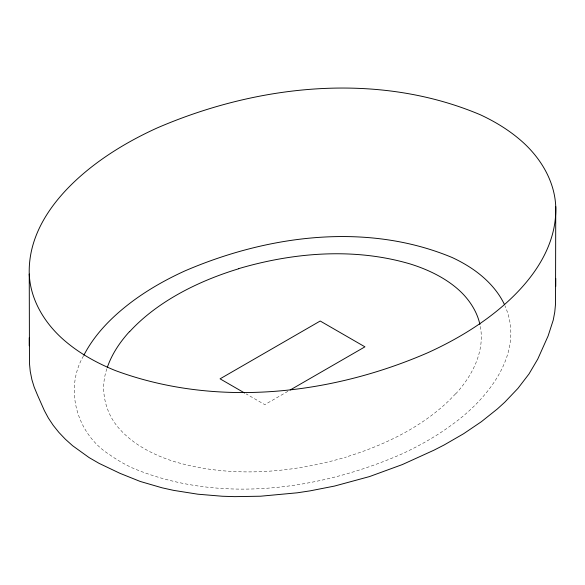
<?xml version="1.0" encoding="UTF-8"?>
<svg xmlns="http://www.w3.org/2000/svg" width="585" height="585" viewBox="0 0 585 585"><rect width="100%" height="100%" fill="white"/><g stroke="black" fill="none" stroke-linecap="round" stroke-linejoin="round"><path stroke-width="0.44" stroke-dasharray="2.92 2.19" d="M106.887 368.769C99.362 390.122 105.454 414.889 121.329 430.867A131.61 75.984 0 0 0 174.63 461.689C230.556 478.164 290.986 473.331 346.364 457.024M83.472 355.943C63.794 389.676 77.205 434.443 109.746 454.764A150.221 86.726 0 0 0 132.861 468.154C218.11 503.736 317.107 490.515 400.096 454.757A307.812 177.716 0 0 0 451.715 424.951C487.802 399.116 525.659 352.441 504.935 305.758M455.635 393.932C472.424 375.775 485.396 350.664 480.109 325.34M287.9 391.314L264.793 404.652L246.153 393.895M455.459 393.88A260.639 150.477 0 0 1 346.269 456.922"/><path stroke-width="0.88" d="M29.25 274.043C27.824 227.053 62.259 188.385 97.907 162.155A352.821 203.697 0 0 1 157.087 127.991C257.641 84.518 377.603 71.319 480.373 114.784A195.522 112.883 0 0 1 518.347 138.338C538.902 155.149 554.617 179.551 555.75 206.637L555.531 303.995L554.763 312.054L553.249 320.068L548.123 335.922L537.761 359.088L528.972 373.998L517.908 388.418L504.731 402.246L497.396 408.922L481.36 421.719L463.598 433.741L444.234 444.922L433.997 450.172L402.4 464.548L369.544 476.57L334.481 486.077L310.138 490.852L297.297 492.804L260.559 496.212L234.79 496.643L222.234 496.241L197.862 494.201L173.577 490.362L162.045 487.802L140.239 481.455L119.991 473.338L99.026 463.335L89.088 457.58L72.635 445.741L65.352 439.203L58.866 432.388L53.206 425.324L48.372 418.048L44.372 410.604L37.542 395.182L34.179 387.109L31.934 379.789L30.244 371.387L29.462 363.336L29.25 274.043C30.376 301.129 46.105 325.531 66.646 342.349A195.661 112.963 0 0 0 115.435 370.583C216.201 407.869 330.744 394.919 427.913 352.689A352.828 203.704 0 0 0 487.093 318.525C522.741 292.303 557.169 253.627 555.75 206.637M29.25 345.779L29.257 337.713M555.743 286.445L555.75 278.372M107.333 367.358C111.896 354.02 119.94 342.123 129.365 331.739M83.867 355.212C95.282 333.136 113.505 315.381 133.285 300.712A307.812 177.716 0 0 1 184.904 270.913C267.893 235.155 366.89 221.942 452.139 257.51A150.213 86.726 0 0 1 475.254 270.899C487.247 279.615 497.784 290.708 504.27 304.149M290.211 389.976L364.93 346.839L320.207 321.019L220.07 378.831L244.662 393.032M238.636 268.647C293.999 252.362 354.444 247.462 410.341 264.01A131.61 75.984 0 0 1 463.715 294.781C471.43 303.154 477.477 313.282 479.912 324.478M129.541 331.79A260.639 150.477 0 0 1 238.731 268.749"/></g></svg>
